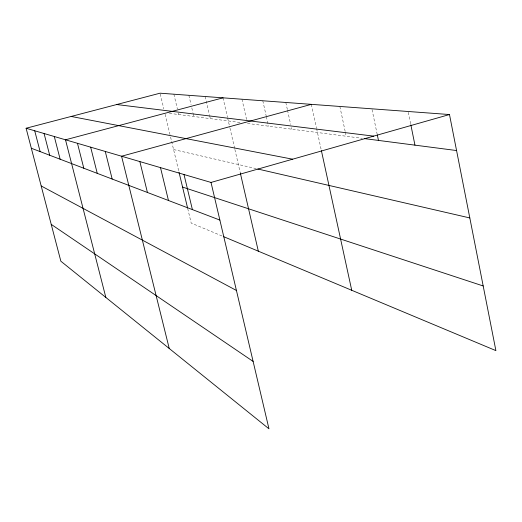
<?xml version="1.0" encoding="UTF-8"?>
<svg xmlns="http://www.w3.org/2000/svg" width="522" height="522" viewBox="0 0 522 522"><rect width="100%" height="100%" fill="white"/><g stroke="black" fill="none" stroke-linecap="round" stroke-linejoin="round"><path stroke-width="0.39" stroke-dasharray="2.61 1.96" d="M169.396 113.326L241.079 122.611M247.461 123.44L362.327 138.33M173.572 149.553L257.052 168.828M221.974 235.964L191.202 223.083L187.822 208.996M160.247 93.973L163.804 108.817M165.115 114.285L170.381 136.229M170.57 137.018L178.824 171.444M173.872 94.214L177.402 109.059M178.328 112.967L178.7 114.527M188.853 95.317L191.072 104.726M191.809 107.865L192.918 112.569M193.101 113.352L193.838 116.491M205.166 96.518L209.4 114.677M209.583 115.466L210.32 118.624M222.992 97.836L227.435 117.104M227.612 117.874L229.778 127.296M229.961 128.086L234.704 148.672M234.887 149.468L240.355 173.206M241.954 99.232L246.573 119.538M262.794 100.772L266.174 115.851M266.357 116.641L268.491 126.167M285.802 102.469L287.368 109.535M287.537 110.325L290.663 124.464M291.361 127.603L291.707 129.175M311.34 104.354L316.436 127.818M316.606 128.601L321.232 149.886M339.855 106.455L345.192 131.531M345.362 132.32L346.197 136.235M372.049 109.607L377.145 134.095M408.289 112.276L410.67 124.014"/><path stroke-width="0.78" d="M211.018 182.439L268.967 428.81L60.859 261.215L26.1 128.249L211.018 182.439L449.488 114.54L495.9 350.627L223.423 236.57M311.34 104.354L121.567 156.228L169.239 348.494M222.992 97.836L65.504 139.798L105.842 297.442M26.1 128.249L160.058 93.19L449.488 114.54M116.719 104.537L373.667 136.131M364.748 138.643L456.567 150.538M71.181 116.452L292.64 159.197M257.829 169.011L469.82 217.948M182.57 187.078L483.189 285.965M31.327 148.248L219.866 220.069M41.186 185.962L236.427 290.473M51.228 224.369L253.118 361.426M34.706 130.774L40.129 151.602M54.301 136.516L60.147 159.23M44.076 133.515L49.701 155.249M77.465 143.302L83.801 168.241M90.652 147.165L97.262 173.363M105.268 151.452L112.178 179.046M139.85 161.585L147.426 192.474M160.495 167.634L168.462 200.487M179.007 172.227L187.639 208.213M184.005 174.524L192.396 209.603M240.355 173.206L258.325 251.18M321.402 150.675L351.73 290.278M377.308 134.885L378.463 140.418M410.834 124.797L414.957 145.149"/></g></svg>
